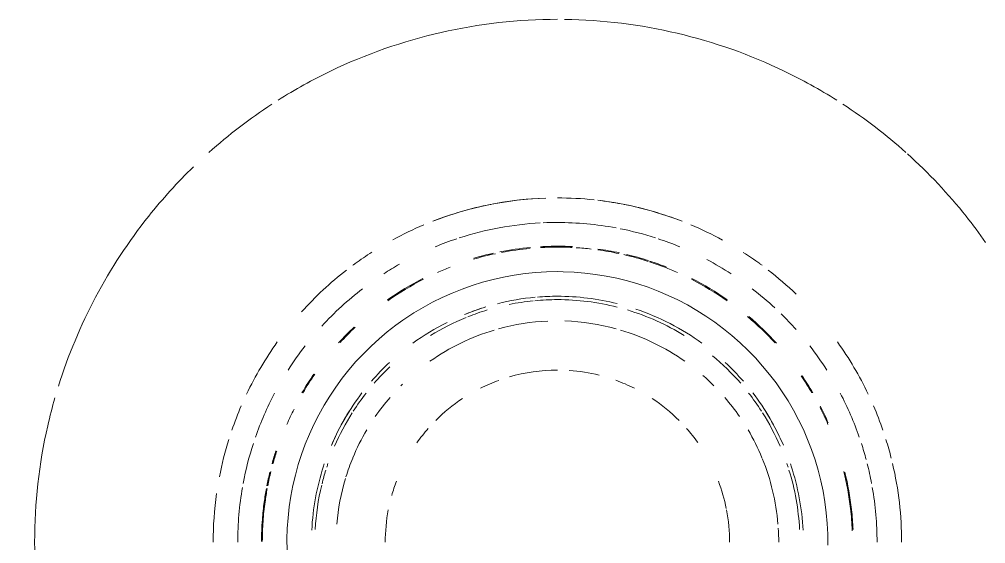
# Model space of a CAD drawing. Header units: millimetres. Extents: x -4000 to 187956, y -58990 to 162485.
# Drawn here: x 928.2 to 1017.2, y 74148.5 to 74196.7 of the extents above; entities that cross this region are included whole.
import ezdxf

# ---------------------------------------------------------------- set-up
doc = ezdxf.new("R2010")
doc.units = ezdxf.units.MM
doc.layers.add('P-SANR-FIXT', color=6, linetype='Continuous', lineweight=9)

# ---------------------------------------------------------------- blocks, each defined once
blk = doc.blocks.new('C307 - C307-496757-FFS - TANG 1')
at = {"layer": 'P-SANR-FIXT', "color": 90}
for p, q in [((24.904, -150.269), (24.895, -149.273)), ((24.904, -150.269), (24.895, -149.273)), ((-24.904, -149.731), (-24.895, -150.727)), ((-24.904, -149.731), (-24.895, -150.727)), ((24.874, -151.265), (24.904, -150.269)), ((24.874, -151.265), (24.904, -150.269)), ((-24.895, -150.727), (-24.846, -151.722)), ((-24.895, -150.727), (-24.846, -151.722)), ((-24.846, -151.722), (-24.757, -152.714)), ((-24.846, -151.722), (-24.757, -152.714)), ((24.803, -152.258), (24.874, -151.265)), ((-24.757, -152.714), (-24.629, -153.702)), ((-24.757, -152.714), (-24.629, -153.702)), ((24.693, -153.248), (24.803, -152.258)), ((-24.629, -153.702), (-24.461, -154.684)), ((-24.629, -153.702), (-24.461, -154.684)), ((24.543, -154.233), (24.693, -153.248)), ((-24.461, -154.684), (-24.254, -155.659)), ((-24.461, -154.684), (-24.254, -155.659)), ((24.354, -155.211), (24.543, -154.233)), ((-24.254, -155.659), (-24.009, -156.624)), ((-24.254, -155.659), (-24.009, -156.624)), ((24.126, -156.181), (24.354, -155.211)), ((24.126, -156.181), (24.354, -155.211)), ((23.86, -157.141), (24.126, -156.181)), ((23.86, -157.141), (24.126, -156.181)), ((-24.009, -156.624), (-23.725, -157.579)), ((-24.009, -156.624), (-23.725, -157.579)), ((23.555, -158.089), (23.86, -157.141)), ((23.555, -158.089), (23.86, -157.141)), ((-23.725, -157.579), (-23.402, -158.521)), ((-23.725, -157.579), (-23.402, -158.521)), ((23.213, -159.025), (23.555, -158.089)), ((-23.402, -158.521), (-23.043, -159.45)), ((-23.402, -158.521), (-23.043, -159.45)), ((22.834, -159.946), (23.213, -159.025)), ((-23.043, -159.45), (-22.647, -160.364)), ((-23.043, -159.45), (-22.647, -160.364)), ((22.418, -160.851), (22.834, -159.946)), ((22.418, -160.851), (22.834, -159.946)), ((-22.647, -160.364), (-22.214, -161.262)), ((21.966, -161.739), (22.418, -160.851)), ((21.966, -161.739), (22.418, -160.851)), ((-22.214, -161.262), (-21.746, -162.141)), ((21.479, -162.608), (21.966, -161.739)), ((21.479, -162.608), (21.966, -161.739)), ((-21.746, -162.141), (-21.243, -163.001)), ((-21.746, -162.141), (-21.243, -163.001)), ((20.957, -163.457), (21.479, -162.608)), ((20.957, -163.457), (21.479, -162.608)), ((-21.243, -163.001), (-20.706, -163.84)), ((-21.243, -163.001), (-20.706, -163.84)), ((20.403, -164.284), (20.957, -163.457)), ((20.403, -164.284), (20.957, -163.457)), ((-20.706, -163.84), (-20.136, -164.657)), ((-20.706, -163.84), (-20.136, -164.657)), ((19.815, -165.088), (20.403, -164.284)), ((19.815, -165.088), (20.403, -164.284)), ((-20.136, -164.657), (-19.534, -165.451)), ((-20.136, -164.657), (-19.534, -165.451)), ((-19.534, -165.451), (-18.9, -166.219)), ((19.196, -165.869), (19.815, -165.088)), ((19.196, -165.869), (19.815, -165.088)), ((-18.9, -166.219), (-18.237, -166.962)), ((18.546, -166.624), (19.196, -165.869)), ((18.546, -166.624), (19.196, -165.869)), ((-18.237, -166.962), (-17.544, -167.678)), ((-18.237, -166.962), (-17.544, -167.678)), ((17.866, -167.352), (18.546, -166.624)), ((17.866, -167.352), (18.546, -166.624)), ((-17.544, -167.678), (-16.823, -168.365)), ((-17.544, -167.678), (-16.823, -168.365)), ((16.422, -168.724), (17.158, -168.053)), ((17.158, -168.053), (17.866, -167.352)), ((17.158, -168.053), (17.866, -167.352)), ((-16.823, -168.365), (-16.075, -169.023)), ((-16.823, -168.365), (-16.075, -169.023)), ((-16.075, -169.023), (-15.301, -169.651)), ((-16.075, -169.023), (-15.301, -169.651)), ((15.661, -169.366), (16.422, -168.724)), ((-15.301, -169.651), (-14.503, -170.247)), ((14.874, -169.977), (15.661, -169.366)), ((14.874, -169.977), (15.661, -169.366)), ((-14.503, -170.247), (-13.682, -170.811)), ((-13.682, -170.811), (-12.839, -171.341)), ((13.23, -171.101), (14.063, -170.556)), ((13.23, -171.101), (14.063, -170.556)), ((14.063, -170.556), (14.22, -170.443)), ((14.063, -170.556), (14.22, -170.443)), ((14.22, -170.443), (14.874, -169.977)), ((14.22, -170.443), (14.874, -169.977)), ((-12.839, -171.341), (-11.975, -171.838)), ((-12.839, -171.341), (-11.975, -171.838)), ((11.501, -172.091), (12.375, -171.614)), ((11.501, -172.091), (12.375, -171.614)), ((12.375, -171.614), (13.23, -171.101)), ((12.375, -171.614), (13.23, -171.101)), ((-11.975, -171.838), (-11.092, -172.299)), ((-11.975, -171.838), (-11.092, -172.299)), ((-11.092, -172.299), (-10.192, -172.725)), ((-11.092, -172.299), (-10.192, -172.725)), ((9.699, -172.94), (10.608, -172.533)), ((10.608, -172.533), (11.501, -172.091)), ((-10.192, -172.725), (-9.275, -173.114)), ((-9.275, -173.114), (-8.343, -173.467)), ((-8.343, -173.467), (-7.398, -173.782)), ((7.834, -173.641), (8.774, -173.309)), ((8.774, -173.309), (9.699, -172.94)), ((-7.398, -173.782), (-6.441, -174.058)), ((-6.441, -174.058), (-5.474, -174.297)), ((-5.474, -174.297), (-4.498, -174.496)), ((4.948, -174.409), (5.92, -174.192)), ((4.948, -174.409), (5.92, -174.192)), ((5.92, -174.192), (6.883, -173.936)), ((5.92, -174.192), (6.883, -173.936)), ((6.883, -173.936), (7.834, -173.641)), ((-4.498, -174.496), (-3.515, -174.656)), ((-3.515, -174.656), (-2.526, -174.777)), ((-2.526, -174.777), (-1.533, -174.858)), ((-1.533, -174.858), (-0.538, -174.9)), ((-1.533, -174.858), (-0.538, -174.9)), ((-0.538, -174.9), (0, -174.906)), ((-0.538, -174.9), (0, -174.906)), ((0, -174.906), (0.996, -174.886)), ((0, -174.906), (0.996, -174.886)), ((0.996, -174.886), (1.99, -174.826)), ((0.996, -174.886), (1.99, -174.826)), ((1.99, -174.826), (2.982, -174.727)), ((1.99, -174.826), (2.982, -174.727)), ((2.982, -174.727), (3.968, -174.588)), ((2.982, -174.727), (3.968, -174.588)), ((3.968, -174.588), (4.948, -174.409)), ((3.968, -174.588), (4.948, -174.409))]:
    blk.add_line(p, q, dxfattribs=at)
at = {"layer": 'P-SANR-FIXT', "color": 90, "flags": 128}
for points in [[(24.354, -155.211), (24.543, -154.233), (24.693, -153.248), (24.803, -152.258), (24.874, -151.265)], [(22.834, -159.946), (23.213, -159.025), (23.555, -158.089)], [(-22.647, -160.364), (-22.214, -161.262), (-21.746, -162.141)], [(-19.534, -165.451), (-18.9, -166.219), (-18.237, -166.962)], [(15.661, -169.366), (16.422, -168.724), (17.158, -168.053)], [(-15.301, -169.651), (-14.503, -170.247), (-13.682, -170.811), (-12.839, -171.341)], [(6.883, -173.936), (7.834, -173.641), (8.774, -173.309), (9.699, -172.94), (10.608, -172.533), (11.501, -172.091)], [(-10.192, -172.725), (-9.275, -173.114), (-8.343, -173.467), (-7.398, -173.782), (-6.441, -174.058)], [(-6.441, -174.058), (-5.474, -174.297), (-4.498, -174.496)], [(-4.498, -174.496), (-3.515, -174.656), (-2.526, -174.777), (-1.533, -174.858)]]:
    blk.add_lwpolyline(points, dxfattribs=at)
at = {"layer": 'P-SANR-FIXT', "color": 254}
for start, end in [(347.14286, 12.85714), (343.97644, 347.14286), (321.42857, 342.64132), (214.99351, 218.57143), (218.57143, 227.97122), (314.11002, 321.42857), (228.18982, 236.89492), (303.10146, 311.81232), (237.70346, 244.28571), (295.71429, 302.30202), (244.28571, 269.21081), (270, 295.71429)]:
    blk.add_arc((0, -150), 48.136, start, end, dxfattribs=at)
at = {"layer": 'P-SANR-FIXT', "color": 90}
for radius, start, end in [(31.698, 180, 193.19919), (31.698, 180, 193.19919), (29.434, 180, 189.877), (20.377, 180, 183.65805), (15.849, 180, 190.78836), (15.849, 180, 190.78836), (15.849, 349.21164, 360), (15.849, 349.21164, 360), (27.17, 355.99674, 359.84006), (27.248, 355.62975, 359.87786), (29.434, 350.123, 360), (31.698, 351.87144, 360), (31.698, 351.87144, 360), (27.248, 182.43959, 186.33457), (27.17, 182.23473, 186.5584), (22.642, 182.79841, 198), (22.642, 182.79841, 198), (22.642, 182.79841, 198), (22.332, 183.01764, 197.30496), (22.642, 342, 357.20159), (22.642, 342, 357.20159), (22.642, 342, 357.20159), (22.332, 346.39414, 356.98236), (20.377, 184.70484, 202.1758), (20.377, 343.28862, 355.29516), (27.17, 352.10478, 355.99674), (27.248, 352.20605, 355.62975), (27.248, 186.33457, 193.70096), (27.17, 186.5584, 193.87991), (15.849, 191.26777, 200.7607), (15.849, 191.26777, 200.7607), (27.17, 349.53927, 352.10478), (27.248, 349.53888, 352.20605), (15.849, 339.25923, 344.21065), (15.849, 339.25923, 344.21065), (29.434, 190.59104, 194.21454), (22.332, 342.69504, 346.05996), (27.17, 346.12009, 348.98987), (27.248, 346.29904, 349.02863), (29.434, 342, 349.40896), (20.377, 337.67519, 342.86435), (31.698, 342.62063, 349.04549), (31.698, 342.62063, 349.04549), (22.642, 198, 198.59208), (22.642, 198, 198.59208), (22.642, 198, 198.59208), (22.332, 198, 198.90841), (22.332, 341.09079, 342), (22.642, 341.40712, 342), (22.642, 341.40712, 342), (22.642, 341.40712, 342), (27.17, 342, 344.60024), (27.248, 342, 344.64436), (31.698, 194.10899, 197.37937), (31.698, 194.10899, 197.37937), (29.434, 195.00079, 198), (20.377, 202.43235, 210.47539), (20.377, 329.52461, 337.56701), (22.642, 203.21861, 217.36861), (22.642, 203.21861, 212.38273), (22.642, 203.21861, 212.38273), (22.332, 203.30443, 212.24834), (15.849, 215.32805, 221.35264), (15.849, 215.32805, 221.35264), (15.849, 318.64736, 324.7209), (15.849, 318.64736, 324.7209), (22.642, 322.63016, 336.81276), (22.332, 327.75166, 336.69557), (22.642, 327.61727, 336.81276), (22.642, 327.61727, 336.81276), (29.434, 199.18259, 207.76427), (29.434, 332.23434, 340.82069), (31.698, 198.98379, 203.32056), (31.698, 198.98379, 203.32056), (27.248, 203.76058, 207.32943), (27.17, 203.51902, 207.12638), (27.17, 333.19657, 336.48838), (31.698, 336.67944, 341.01809), (31.698, 336.67944, 341.01809), (20.377, 214.57237, 220.87265), (15.849, 225, 236.56857), (15.849, 225, 236.56857), (15.849, 303.43143, 315), (15.849, 303.43143, 315), (20.377, 319.1263, 325.42763), (22.332, 212.70215, 217.94498), (22.332, 322.0538, 327.29785), (31.698, 205.47753, 215.56218), (31.698, 205.47753, 215.56218), (31.698, 324.44528, 334.52105), (31.698, 324.44528, 334.52105), (27.248, 210.33277, 214.19611), (27.17, 210.43214, 214.34759), (20.377, 225, 228.90004), (15.849, 243.42695, 250.12899), (15.849, 243.42695, 250.12899), (15.849, 289.90737, 296.57305), (15.849, 289.90737, 296.57305), (20.377, 314.41049, 315), (27.17, 325.28594, 329.56651), (27.248, 325.40383, 329.66589), (22.642, 220.87326, 226.98349), (22.642, 220.87326, 226.98349), (22.642, 220.87326, 226.98349), (22.332, 220.9153, 230.23857), (15.849, 255.95705, 266.03396), (15.849, 255.95705, 266.03396), (15.849, 270, 286.19803), (15.849, 270, 286.19803), (22.332, 313.7201, 319.0847), (22.642, 313.0284, 319.12674), (22.642, 313.0284, 319.12674), (22.642, 313.0284, 319.12674), (29.434, 212.57738, 217.8649), (29.434, 322.1351, 327.42262), (20.377, 234.8437, 253.43605), (20.377, 286.56395, 305.1563), (27.248, 222.24817, 229.69226), (27.17, 222.47925, 229.85012), (22.642, 234, 251.42772), (22.642, 234, 251.42772), (22.642, 234, 251.42772), (22.332, 238.48699, 253.20555), (22.332, 292.13146, 301.51301), (22.642, 296.66717, 306), (22.642, 296.66717, 306), (22.642, 296.66717, 306), (27.17, 313.24591, 317.4504), (27.248, 313.40383, 317.67503), (29.434, 221.70962, 225.61224), (20.377, 254.60753, 268.04493), (20.377, 272.45434, 285.39247), (29.434, 307.5574, 317.48538), (22.332, 286.79445, 291.6418), (29.434, 227.11041, 232.4426), (22.332, 255.74301, 270), (22.642, 286.88269, 292.23754), (22.642, 288, 292.23754), (22.642, 288, 292.23754), (31.698, 307.77357, 318.02022), (31.698, 307.77357, 318.02022), (27.248, 234.97996, 242.94991), (27.17, 234.89803, 242.98253), (22.642, 255.90758, 270), (22.642, 255.90758, 270), (22.642, 255.90758, 270), (22.332, 270, 275.34377), (22.642, 270, 274.65395), (22.642, 270, 274.65395), (22.642, 270, 274.65395), (22.642, 275.18565, 284.12027), (22.642, 275.18565, 284.12027), (22.642, 275.18565, 284.12027), (22.332, 275.72465, 281.4361), (27.17, 296.98548, 305.10941), (27.248, 297.01717, 305.02746), (31.698, 226.11224, 232.22643), (31.698, 226.11224, 232.22643), (29.434, 237.09761, 242.10681), (27.17, 245.99612, 248.65444), (27.17, 291.30798, 294.00388), (29.434, 299.58961, 302.90947), (31.698, 233.529, 234), (31.698, 233.529, 234), (31.698, 234, 237.31829), (31.698, 234, 237.31829), (27.248, 248.34775, 251.81206), (27.17, 248.65444, 251.82784), (27.248, 252.04005, 256.52765), (27.17, 252.05527, 256.99741), (27.17, 282.13671, 286.54486), (27.248, 282.52689, 286.41146), (31.698, 302.61197, 306), (31.698, 302.61197, 306), (31.698, 306, 306.4705), (31.698, 306, 306.4705), (27.248, 257.91659, 262.13871), (27.17, 257.97834, 262.11612), (27.17, 263.39638, 266.35195), (27.248, 275.19243, 281.2105), (27.17, 275.27394, 280.93068), (31.698, 241.3562, 247.20166), (31.698, 241.3562, 247.20166), (29.434, 247.49353, 251.64679), (27.248, 267.04303, 270), (27.17, 267.10789, 270), (27.17, 270, 273.28274), (27.248, 270, 273.25548), (29.434, 288.35321, 292.50647), (31.698, 292.81499, 298.56503), (31.698, 292.81499, 298.56503), (29.434, 252.13172, 258.64999), (29.434, 273.0857, 287.86588), (31.698, 248.77703, 263.24234), (31.698, 248.77703, 258.83175), (29.434, 259.42059, 270), (29.434, 270, 272.55085), (31.698, 271.92352, 291.22297), (31.698, 281.16825, 291.22297), (31.698, 259.30295, 263.24234), (31.698, 263.87417, 270), (31.698, 263.87417, 270), (31.698, 271.92352, 280.71988)]:
    blk.add_arc((0, -150), radius, start, end, dxfattribs=at)
at = {"layer": 'P-SANR-FIXT', "color": 250}
blk.add_open_spline([(119.281, -157.53), (115.965, -146.843), (106.16, -127.435), (84.838, -108.521), (62.348, -96.734), (49.426, -91.873), (42.56, -89.707)], degree=3, knots=[0, 0, 0, 0, 0.333333, 0.666667, 0.833333, 1, 1, 1, 1], dxfattribs=at)
blk = doc.blocks.new('C307 - C307-V923-FFS - TANG 1')
at = {"layer": 'P-SANR-FIXT', "color": 90}
for p, q in [((24.904, -150.269), (24.895, -149.273)), ((24.904, -150.269), (24.895, -149.273)), ((-24.904, -149.731), (-24.895, -150.727)), ((-24.904, -149.731), (-24.895, -150.727)), ((24.874, -151.265), (24.904, -150.269)), ((24.874, -151.265), (24.904, -150.269)), ((-24.895, -150.727), (-24.846, -151.722)), ((-24.895, -150.727), (-24.846, -151.722)), ((-24.846, -151.722), (-24.757, -152.714)), ((-24.846, -151.722), (-24.757, -152.714)), ((24.803, -152.258), (24.874, -151.265)), ((24.803, -152.258), (24.874, -151.265)), ((-24.757, -152.714), (-24.629, -153.702)), ((-24.757, -152.714), (-24.629, -153.702)), ((24.693, -153.248), (24.803, -152.258)), ((24.693, -153.248), (24.803, -152.258)), ((-24.629, -153.702), (-24.461, -154.684)), ((-24.629, -153.702), (-24.461, -154.684)), ((24.543, -154.233), (24.693, -153.248)), ((24.543, -154.233), (24.693, -153.248)), ((-24.461, -154.684), (-24.254, -155.659)), ((-24.461, -154.684), (-24.254, -155.659)), ((24.354, -155.211), (24.543, -154.233)), ((24.354, -155.211), (24.543, -154.233)), ((-24.254, -155.659), (-24.009, -156.624)), ((-24.254, -155.659), (-24.009, -156.624)), ((24.126, -156.181), (24.354, -155.211)), ((24.126, -156.181), (24.354, -155.211)), ((23.86, -157.141), (24.126, -156.181)), ((23.86, -157.141), (24.126, -156.181)), ((-24.009, -156.624), (-23.725, -157.579)), ((-24.009, -156.624), (-23.725, -157.579)), ((23.555, -158.089), (23.86, -157.141)), ((23.555, -158.089), (23.86, -157.141)), ((-23.725, -157.579), (-23.402, -158.521)), ((-23.725, -157.579), (-23.402, -158.521)), ((23.213, -159.025), (23.555, -158.089)), ((23.213, -159.025), (23.555, -158.089)), ((-23.402, -158.521), (-23.043, -159.45)), ((-23.402, -158.521), (-23.043, -159.45)), ((22.834, -159.946), (23.213, -159.025)), ((22.834, -159.946), (23.213, -159.025)), ((-23.043, -159.45), (-22.647, -160.364)), ((-23.043, -159.45), (-22.647, -160.364)), ((22.418, -160.851), (22.834, -159.946)), ((22.418, -160.851), (22.834, -159.946)), ((-22.647, -160.364), (-22.214, -161.262)), ((-22.647, -160.364), (-22.214, -161.262)), ((21.966, -161.739), (22.418, -160.851)), ((21.966, -161.739), (22.418, -160.851)), ((-22.214, -161.262), (-21.746, -162.141)), ((-22.214, -161.262), (-21.746, -162.141)), ((21.479, -162.608), (21.966, -161.739)), ((21.479, -162.608), (21.966, -161.739)), ((-21.746, -162.141), (-21.243, -163.001)), ((-21.746, -162.141), (-21.243, -163.001)), ((20.957, -163.457), (21.479, -162.608)), ((20.957, -163.457), (21.479, -162.608)), ((-21.243, -163.001), (-20.706, -163.84)), ((-21.243, -163.001), (-20.706, -163.84)), ((20.403, -164.284), (20.957, -163.457)), ((20.403, -164.284), (20.957, -163.457)), ((-20.706, -163.84), (-20.136, -164.657)), ((-20.706, -163.84), (-20.136, -164.657)), ((19.815, -165.088), (20.403, -164.284)), ((19.815, -165.088), (20.403, -164.284)), ((-20.136, -164.657), (-19.534, -165.451)), ((-20.136, -164.657), (-19.534, -165.451)), ((-19.534, -165.451), (-18.9, -166.219)), ((-19.534, -165.451), (-18.9, -166.219)), ((19.196, -165.869), (19.815, -165.088)), ((19.196, -165.869), (19.815, -165.088)), ((-18.9, -166.219), (-18.237, -166.962)), ((-18.9, -166.219), (-18.237, -166.962)), ((18.546, -166.624), (19.196, -165.869)), ((18.546, -166.624), (19.196, -165.869)), ((-18.237, -166.962), (-17.544, -167.678)), ((-18.237, -166.962), (-17.544, -167.678)), ((17.866, -167.352), (18.546, -166.624)), ((17.866, -167.352), (18.546, -166.624)), ((-17.544, -167.678), (-16.823, -168.365)), ((-17.544, -167.678), (-16.823, -168.365)), ((16.422, -168.724), (17.158, -168.053)), ((16.422, -168.724), (17.158, -168.053)), ((17.158, -168.053), (17.866, -167.352)), ((17.158, -168.053), (17.866, -167.352)), ((-16.823, -168.365), (-16.075, -169.023)), ((-16.823, -168.365), (-16.075, -169.023)), ((-16.075, -169.023), (-15.301, -169.651)), ((-16.075, -169.023), (-15.301, -169.651)), ((15.661, -169.366), (16.422, -168.724)), ((15.661, -169.366), (16.422, -168.724)), ((-15.301, -169.651), (-14.503, -170.247)), ((-15.301, -169.651), (-14.503, -170.247)), ((14.874, -169.977), (15.661, -169.366)), ((14.874, -169.977), (15.661, -169.366)), ((-14.503, -170.247), (-13.682, -170.811)), ((-14.503, -170.247), (-13.682, -170.811)), ((-13.682, -170.811), (-12.839, -171.341)), ((-13.682, -170.811), (-12.839, -171.341)), ((13.23, -171.101), (14.063, -170.556)), ((13.23, -171.101), (14.063, -170.556)), ((14.063, -170.556), (14.22, -170.443)), ((14.063, -170.556), (14.22, -170.443)), ((14.22, -170.443), (14.874, -169.977)), ((14.22, -170.443), (14.874, -169.977)), ((-12.839, -171.341), (-11.975, -171.838)), ((-12.839, -171.341), (-11.975, -171.838)), ((11.501, -172.091), (12.375, -171.614)), ((11.501, -172.091), (12.375, -171.614)), ((12.375, -171.614), (13.23, -171.101)), ((12.375, -171.614), (13.23, -171.101)), ((-11.975, -171.838), (-11.092, -172.299)), ((-11.975, -171.838), (-11.092, -172.299)), ((-11.092, -172.299), (-10.192, -172.725)), ((-11.092, -172.299), (-10.192, -172.725)), ((9.699, -172.94), (10.608, -172.533)), ((9.699, -172.94), (10.608, -172.533)), ((10.608, -172.533), (11.501, -172.091)), ((10.608, -172.533), (11.501, -172.091)), ((-10.192, -172.725), (-9.275, -173.114)), ((-10.192, -172.725), (-9.275, -173.114)), ((-9.275, -173.114), (-8.343, -173.467)), ((-9.275, -173.114), (-8.343, -173.467)), ((-8.343, -173.467), (-7.398, -173.782)), ((-8.343, -173.467), (-7.398, -173.782)), ((7.834, -173.641), (8.774, -173.309)), ((7.834, -173.641), (8.774, -173.309)), ((8.774, -173.309), (9.699, -172.94)), ((8.774, -173.309), (9.699, -172.94)), ((-7.398, -173.782), (-6.441, -174.058)), ((-7.398, -173.782), (-6.441, -174.058)), ((-6.441, -174.058), (-5.474, -174.297)), ((-6.441, -174.058), (-5.474, -174.297)), ((-5.474, -174.297), (-4.498, -174.496)), ((-5.474, -174.297), (-4.498, -174.496)), ((4.948, -174.409), (5.92, -174.192)), ((4.948, -174.409), (5.92, -174.192)), ((5.92, -174.192), (6.883, -173.936)), ((5.92, -174.192), (6.883, -173.936)), ((6.883, -173.936), (7.834, -173.641)), ((6.883, -173.936), (7.834, -173.641)), ((-4.498, -174.496), (-3.515, -174.656)), ((-4.498, -174.496), (-3.515, -174.656)), ((-3.515, -174.656), (-2.526, -174.777)), ((-3.515, -174.656), (-2.526, -174.777)), ((-2.526, -174.777), (-1.533, -174.858)), ((-2.526, -174.777), (-1.533, -174.858)), ((-1.533, -174.858), (-0.538, -174.9)), ((-1.533, -174.858), (-0.538, -174.9)), ((-0.538, -174.9), (0, -174.906)), ((-0.538, -174.9), (0, -174.906)), ((0, -174.906), (0.996, -174.886)), ((0, -174.906), (0.996, -174.886)), ((0.996, -174.886), (1.99, -174.826)), ((0.996, -174.886), (1.99, -174.826)), ((1.99, -174.826), (2.982, -174.727)), ((1.99, -174.826), (2.982, -174.727)), ((2.982, -174.727), (3.968, -174.588)), ((2.982, -174.727), (3.968, -174.588)), ((3.968, -174.588), (4.948, -174.409)), ((3.968, -174.588), (4.948, -174.409))]:
    blk.add_line(p, q, dxfattribs=at)
at = {"layer": 'P-SANR-FIXT', "color": 254}
for start, end in [(347.14286, 12.85714), (343.97644, 347.14286), (321.42857, 342.64132), (214.99351, 218.57143), (218.57143, 227.97122), (314.11002, 321.42857), (228.18982, 236.89492), (303.10146, 311.81232), (237.70346, 244.28571), (295.71429, 302.30202), (244.28571, 269.21081), (270, 295.71429)]:
    blk.add_arc((0, -150), 48.136, start, end, dxfattribs=at)
at = {"layer": 'P-SANR-FIXT', "color": 90}
for radius, start, end in [(31.698, 180, 193.19919), (31.698, 180, 193.19919), (29.434, 180, 189.877), (20.377, 180, 183.65805), (15.849, 180, 190.78836), (15.849, 180, 190.78836), (15.849, 349.21164, 360), (15.849, 349.21164, 360), (27.17, 355.99674, 359.84006), (27.248, 355.62975, 359.87786), (29.434, 350.123, 360), (31.698, 351.87144, 360), (31.698, 351.87144, 360), (27.248, 182.43959, 186.33457), (27.17, 182.23473, 186.5584), (22.642, 182.79841, 198), (22.642, 182.79841, 198), (22.642, 182.79841, 198), (22.332, 183.01764, 197.30496), (22.642, 342, 357.20159), (22.642, 342, 357.20159), (22.642, 342, 357.20159), (22.332, 346.39414, 356.98236), (20.377, 184.70484, 202.1758), (20.377, 343.28862, 355.29516), (27.17, 352.10478, 355.99674), (27.248, 352.20605, 355.62975), (27.248, 186.33457, 193.70096), (27.17, 186.5584, 193.87991), (15.849, 191.26777, 200.7607), (15.849, 191.26777, 200.7607), (27.17, 349.53927, 352.10478), (27.248, 349.53888, 352.20605), (15.849, 339.25923, 344.21065), (15.849, 339.25923, 344.21065), (29.434, 190.59104, 194.21454), (22.332, 342.69504, 346.05996), (27.17, 346.12009, 348.98987), (27.248, 346.29904, 349.02863), (29.434, 342, 349.40896), (20.377, 337.67519, 342.86435), (31.698, 342.62063, 349.04549), (31.698, 342.62063, 349.04549), (22.642, 198, 198.59208), (22.642, 198, 198.59208), (22.642, 198, 198.59208), (22.332, 198, 198.90841), (22.332, 341.09079, 342), (22.642, 341.40712, 342), (22.642, 341.40712, 342), (22.642, 341.40712, 342), (27.17, 342, 344.60024), (27.248, 342, 344.64436), (31.698, 194.10899, 197.37937), (31.698, 194.10899, 197.37937), (29.434, 195.00079, 198), (20.377, 202.43235, 210.47539), (20.377, 329.52461, 337.56701), (22.642, 203.21861, 217.36861), (22.642, 203.21861, 212.38273), (22.642, 203.21861, 212.38273), (22.332, 203.30443, 212.24834), (15.849, 215.32805, 221.35264), (15.849, 215.32805, 221.35264), (15.849, 318.64736, 324.7209), (15.849, 318.64736, 324.7209), (22.642, 322.63016, 336.81276), (22.332, 327.75166, 336.69557), (22.642, 327.61727, 336.81276), (22.642, 327.61727, 336.81276), (29.434, 199.18259, 207.76427), (29.434, 332.23434, 340.82069), (31.698, 198.98379, 203.32056), (31.698, 198.98379, 203.32056), (27.248, 203.76058, 207.32943), (27.17, 203.51902, 207.12638), (27.17, 333.19657, 336.48838), (31.698, 336.67944, 341.01809), (31.698, 336.67944, 341.01809), (20.377, 214.57237, 220.87265), (15.849, 225, 236.56857), (15.849, 225, 236.56857), (15.849, 303.43143, 315), (15.849, 303.43143, 315), (20.377, 319.1263, 325.42763), (22.332, 212.70215, 217.94498), (22.332, 322.0538, 327.29785), (31.698, 205.47753, 215.56218), (31.698, 205.47753, 215.56218), (31.698, 324.44528, 334.52105), (31.698, 324.44528, 334.52105), (27.248, 210.33277, 214.19611), (27.17, 210.43214, 214.34759), (20.377, 225, 228.90004), (15.849, 243.42695, 250.12899), (15.849, 243.42695, 250.12899), (15.849, 289.90737, 296.57305), (15.849, 289.90737, 296.57305), (20.377, 314.41049, 315), (27.17, 325.28594, 329.56651), (27.248, 325.40383, 329.66589), (22.642, 220.87326, 226.98349), (22.642, 220.87326, 226.98349), (22.642, 220.87326, 226.98349), (22.332, 220.9153, 230.23857), (15.849, 255.95705, 266.03396), (15.849, 255.95705, 266.03396), (15.849, 270, 286.19803), (15.849, 270, 286.19803), (22.332, 313.7201, 319.0847), (22.642, 313.0284, 319.12674), (22.642, 313.0284, 319.12674), (22.642, 313.0284, 319.12674), (29.434, 212.57738, 217.8649), (29.434, 322.1351, 327.42262), (20.377, 234.8437, 253.43605), (20.377, 286.56395, 305.1563), (27.248, 222.24817, 229.69226), (27.17, 222.47925, 229.85012), (22.642, 234, 251.42772), (22.642, 234, 251.42772), (22.642, 234, 251.42772), (22.332, 238.48699, 253.20555), (22.332, 292.13146, 301.51301), (22.642, 296.66717, 306), (22.642, 296.66717, 306), (22.642, 296.66717, 306), (27.17, 313.24591, 317.4504), (27.248, 313.40383, 317.67503), (29.434, 221.70962, 225.61224), (20.377, 254.60753, 268.04493), (20.377, 272.45434, 285.39247), (29.434, 307.5574, 317.48538), (22.332, 286.79445, 291.6418), (29.434, 227.11041, 232.4426), (22.332, 255.74301, 270), (22.642, 286.88269, 292.23754), (22.642, 288, 292.23754), (22.642, 288, 292.23754), (31.698, 307.77357, 318.02022), (31.698, 307.77357, 318.02022), (27.248, 234.97996, 242.94991), (27.17, 234.89803, 242.98253), (22.642, 255.90758, 270), (22.642, 255.90758, 270), (22.642, 255.90758, 270), (22.332, 270, 275.34377), (22.642, 270, 274.65395), (22.642, 270, 274.65395), (22.642, 270, 274.65395), (22.642, 275.18565, 284.12027), (22.642, 275.18565, 284.12027), (22.642, 275.18565, 284.12027), (22.332, 275.72465, 281.4361), (27.17, 296.98548, 305.10941), (27.248, 297.01717, 305.02746), (31.698, 226.11224, 232.22643), (31.698, 226.11224, 232.22643), (29.434, 237.09761, 242.10681), (27.17, 245.99612, 248.65444), (27.17, 291.30798, 294.00388), (29.434, 299.58961, 302.90947), (31.698, 233.529, 234), (31.698, 233.529, 234), (31.698, 234, 237.31829), (31.698, 234, 237.31829), (27.248, 248.34775, 251.81206), (27.17, 248.65444, 251.82784), (27.248, 252.04005, 256.52765), (27.17, 252.05527, 256.99741), (27.17, 282.13671, 286.54486), (27.248, 282.52689, 286.41146), (31.698, 302.61197, 306), (31.698, 302.61197, 306), (31.698, 306, 306.4705), (31.698, 306, 306.4705), (27.248, 257.91659, 262.13871), (27.17, 257.97834, 262.11612), (27.17, 263.39638, 266.35195), (27.248, 275.19243, 281.2105), (27.17, 275.27394, 280.93068), (31.698, 241.3562, 247.20166), (31.698, 241.3562, 247.20166), (29.434, 247.49353, 251.64679), (27.248, 267.04303, 270), (27.17, 267.10789, 270), (27.17, 270, 273.28274), (27.248, 270, 273.25548), (29.434, 288.35321, 292.50647), (31.698, 292.81499, 298.56503), (31.698, 292.81499, 298.56503), (29.434, 252.13172, 258.64999), (29.434, 273.0857, 287.86588), (31.698, 248.77703, 263.24234), (31.698, 248.77703, 258.83175), (29.434, 259.42059, 270), (29.434, 270, 272.55085), (31.698, 271.92352, 291.22297), (31.698, 281.16825, 291.22297), (31.698, 259.30295, 263.24234), (31.698, 263.87417, 270), (31.698, 263.87417, 270), (31.698, 271.92352, 280.71988)]:
    blk.add_arc((0, -150), radius, start, end, dxfattribs=at)
at = {"layer": 'P-SANR-FIXT', "color": 250}
blk.add_open_spline([(119.281, -157.53), (115.965, -146.843), (106.16, -127.435), (84.838, -108.521), (62.348, -96.734), (49.426, -91.873), (42.56, -89.707)], degree=3, knots=[0, 0, 0, 0, 0.333333, 0.666667, 0.833333, 1, 1, 1, 1], dxfattribs=at)
blk = doc.blocks.new('CMF2_NHAXUONG_A_rvt-1-FFS - TANG 1')
at = {"layer": 'P-SANR-FIXT', "color": 250, "lineweight": 9, "rotation": 180.0003356948516}
for name in ['C307 - C307-496757-FFS - TANG 1', 'C307 - C307-V923-FFS - TANG 1']:
    blk.add_blockref(name, (977.795, 73998.608), dxfattribs=at)

msp = doc.modelspace()

# ---------------------------------------------------------------- block references
at = {"lineweight": 5}
msp.add_blockref('CMF2_NHAXUONG_A_rvt-1-FFS - TANG 1', (0, 0), dxfattribs=at)

doc.saveas('drawing.dxf')
